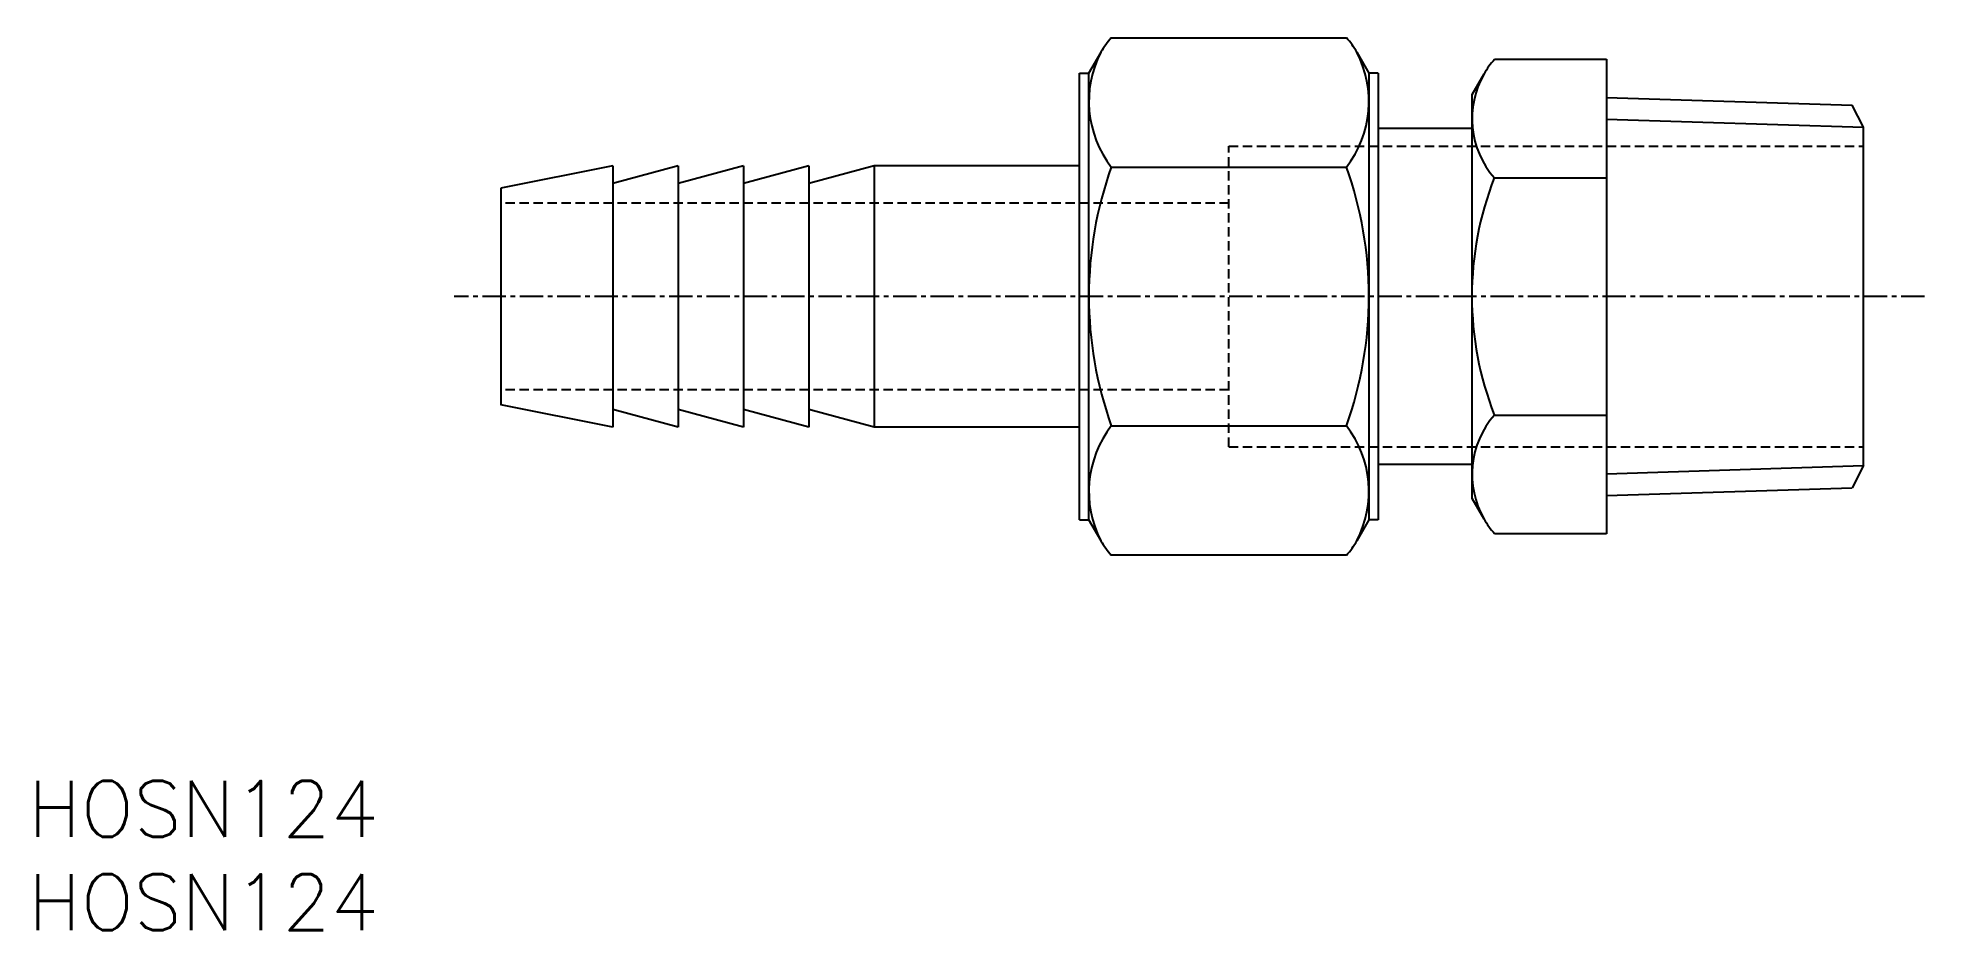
# Model space of a CAD drawing. Extents: x 1 to 102, y 0 to 48.
import ezdxf

# ---------------------------------------------------------------- set-up
doc = ezdxf.new("R2010")
doc.units = 0
doc.linetypes.add('CENTER', pattern=[2, 1.25, -0.25, 0.25, -0.25])
doc.linetypes.add('DASHED', pattern=[0.75, 0.5, -0.25])
doc.layers.get('0').update_dxf_attribs({"linetype": 'CONTINUOUS'})
doc.layers.add('CENTER', color=1, linetype='CENTER')
doc.styles.get("Standard").update_dxf_attribs({"font": 'txt.shx'})

# ---------------------------------------------------------------- blocks, each defined once
blk = doc.blocks.new('*U5')
at = {"color": 7, "linetype": 'CONTINUOUS'}
blk.add_text('HOSN124', height=3, dxfattribs=at).set_placement((0, 0))
blk = doc.blocks.new('*U6')
at = {"color": 7, "linetype": 'CONTINUOUS'}
blk.add_text('HOSN124', height=3, dxfattribs=at).set_placement((0, 5))

msp = doc.modelspace()

# ---------------------------------------------------------------- linework, layer by layer
for p, q in [((58.03, 47.8), (70.63, 47.8)), ((56.83, 45.91), (57.48, 47.03)), ((71.19, 47.03), (71.83, 45.91)), ((78.56, 46.65), (84.56, 46.65)), ((84.56, 46.65), (84.56, 21.24)), ((56.33, 21.98), (56.33, 45.91)), ((56.83, 21.98), (56.83, 45.91)), ((71.83, 45.91), (71.83, 21.98)), ((72.33, 45.91), (72.33, 21.98)), ((77.36, 44.76), (78, 45.87)), ((77.36, 23.13), (77.36, 44.76)), ((77.36, 42.95), (72.33, 42.95)), ((58.03, 40.87), (70.63, 40.87)), ((78.56, 40.3), (84.56, 40.3)), ((78.56, 27.59), (84.56, 27.59)), ((58.03, 27.02), (70.63, 27.02)), ((77.36, 24.95), (72.33, 24.95)), ((78, 22.02), (77.36, 23.13)), ((57.48, 20.86), (56.83, 21.98)), ((71.83, 21.98), (71.19, 20.86)), ((84.56, 21.24), (78.56, 21.24)), ((70.63, 20.09), (58.03, 20.09))]:
    msp.add_line(p, q)
at = {"color": 7, "linetype": 'CONTINUOUS'}
for p, q in [((56.33, 45.91), (56.83, 45.91)), ((72.33, 45.91), (71.83, 45.91)), ((84.56, 44.6), (97.72, 44.19)), ((98.33, 43.01), (97.72, 44.19)), ((98.33, 24.89), (98.33, 43.01)), ((31.33, 40.95), (25.33, 39.75)), ((31.33, 40.95), (31.33, 26.95)), ((34.83, 40.95), (31.33, 40)), ((34.83, 40.95), (34.83, 26.95)), ((38.33, 40.95), (34.83, 40)), ((38.33, 40.95), (38.33, 26.95)), ((41.83, 40.95), (38.33, 40)), ((45.33, 40.95), (41.83, 40)), ((41.83, 40.95), (41.83, 26.95)), ((56.33, 40.95), (45.33, 40.95)), ((45.33, 40.95), (45.33, 26.95)), ((25.33, 39.75), (25.33, 28.15)), ((31.33, 26.95), (25.33, 28.15)), ((34.83, 26.95), (31.33, 27.89)), ((38.33, 26.95), (34.83, 27.89)), ((41.83, 26.95), (38.33, 27.89)), ((45.33, 26.95), (41.83, 27.89)), ((56.33, 26.95), (45.33, 26.95)), ((98.33, 24.89), (97.72, 23.7)), ((84.56, 23.29), (97.72, 23.7)), ((56.33, 21.98), (56.83, 21.98)), ((72.33, 21.98), (71.83, 21.98))]:
    msp.add_line(p, q, dxfattribs=at)
at = {"color": 3, "linetype": 'CONTINUOUS'}
for p, q in [((84.56, 43.44), (98.33, 43.01)), ((84.56, 24.45), (98.33, 24.89))]:
    msp.add_line(p, q, dxfattribs=at)
at = {"color": 3, "linetype": 'DASHED'}
for p, q in [((64.33, 25.9), (64.33, 42)), ((64.33, 42), (98.33, 42)), ((64.33, 38.95), (25.33, 38.95)), ((64.33, 28.95), (25.33, 28.95)), ((64.33, 25.9), (98.33, 25.9))]:
    msp.add_line(p, q, dxfattribs=at)
for centre, radius, start, end in [((61.63, 44.63), 4.8, 138.5966, 150), ((67.03, 44.63), 4.8, 30, 41.4034), ((62.57, 44.39), 5.74, 152.6051, 217.7345), ((66.09, 44.39), 5.74, 322.2655, 27.3949), ((82.16, 43.47), 4.8, 138.5966, 150), ((82.16, 43.47), 4.8, 150, 221.4034), ((77.43, 33.95), 20.6, 160.3471, 199.6529), ((51.23, 33.95), 20.6, 340.3471, 19.6529), ((94.76, 33.95), 17.41, 158.6001, 201.3999), ((82.16, 24.42), 4.8, 138.5966, 210), ((62.57, 23.5), 5.74, 142.2655, 207.3949), ((66.09, 23.5), 5.74, 332.6051, 37.7345), ((82.16, 24.42), 4.8, 210, 221.4034), ((61.63, 23.26), 4.8, 210, 221.4034), ((67.03, 23.26), 4.8, 318.5966, 330)]:
    msp.add_arc(centre, radius, start, end)
at = {"layer": 'CENTER', "color": 1}
msp.add_line((101.59, 33.95), (22.83, 33.95), dxfattribs=at)

# ---------------------------------------------------------------- block references
at = {"color": 7, "linetype": 'CONTINUOUS'}
for name in ['*U6', '*U5']:
    msp.add_blockref(name, (0, 0), dxfattribs=at)

doc.saveas('drawing.dxf')
